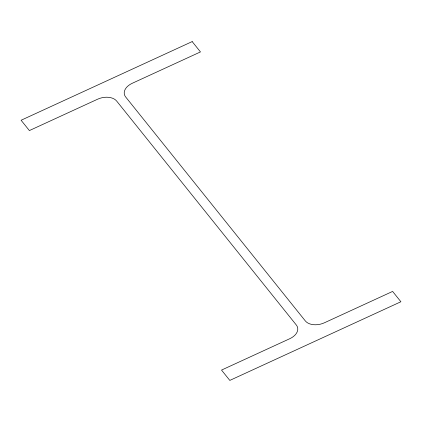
<?xml version="1.0" encoding="UTF-8"?>
<svg xmlns="http://www.w3.org/2000/svg" width="422" height="422" viewBox="0 0 422 422"><rect width="100%" height="100%" fill="white"/><g stroke="black" fill="none" stroke-linecap="round" stroke-linejoin="round"><path stroke-width="0.63" d="M192.184 41.593L21.1 120.249L29.382 130.572L97.635 99.196A14.464 9.416 -13.3 0 1 116.672 101.074L296.36 325.051A14.464 9.416 -13.3 0 1 289.782 338.702L221.529 370.078L229.816 380.407L400.9 301.751L392.618 291.428L324.365 322.804A14.464 9.416 -13.3 0 1 305.328 320.926L125.64 96.949A14.464 9.416 -13.3 0 1 132.218 83.298L200.471 51.922L192.184 41.593"/></g></svg>
